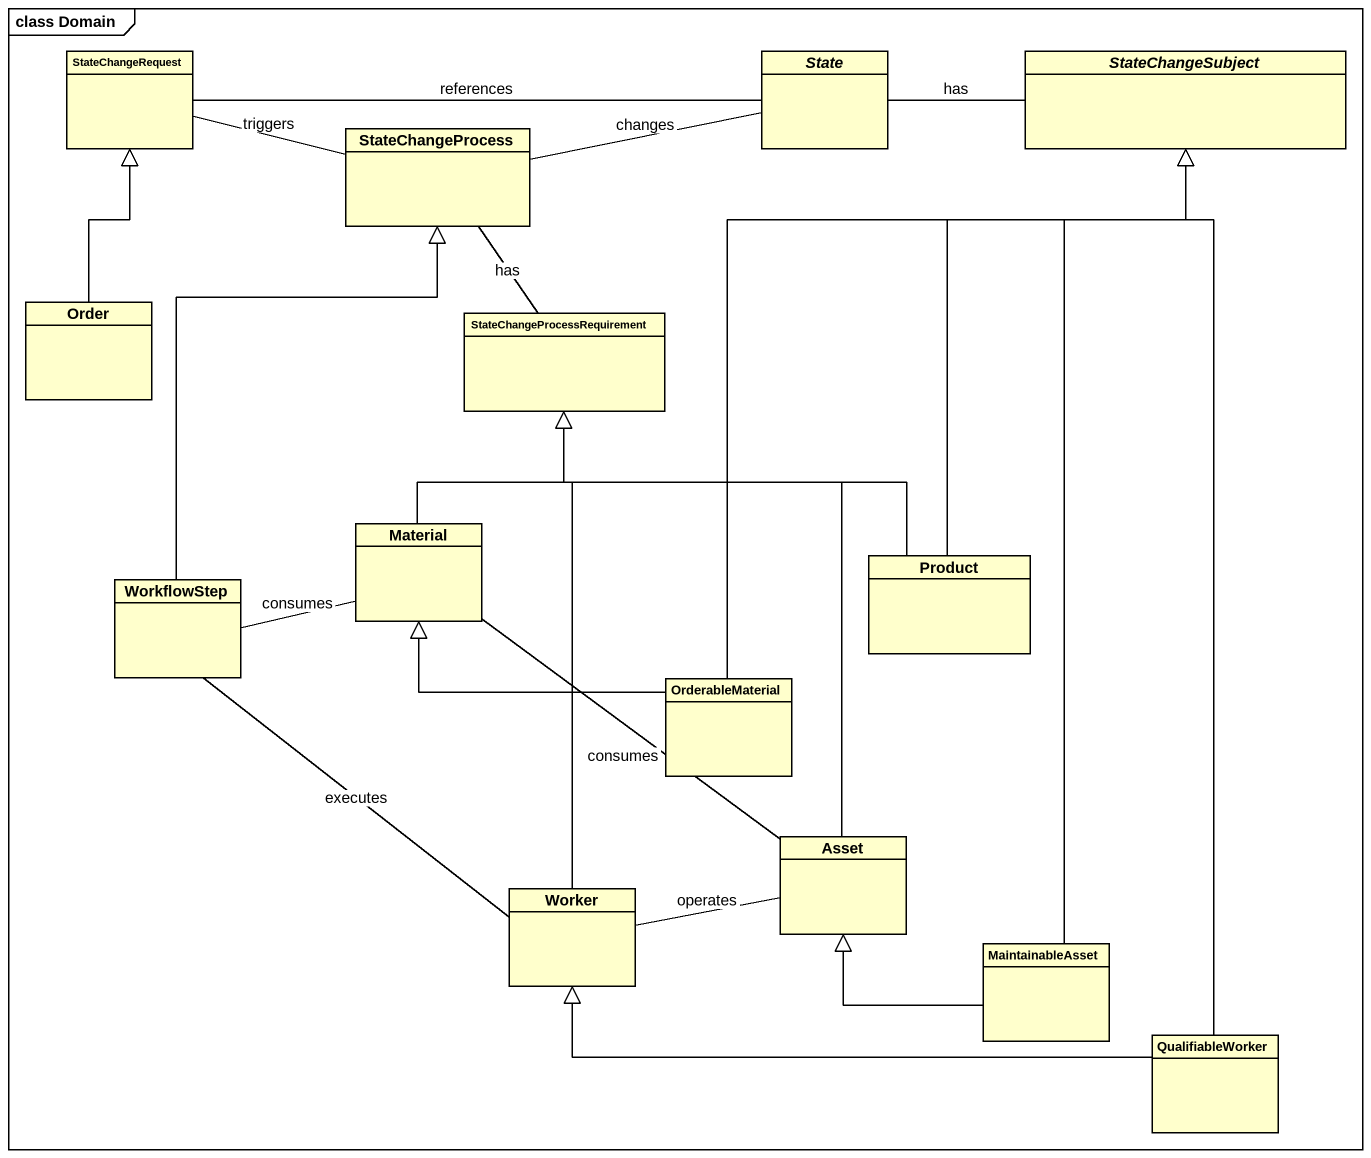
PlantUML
@startuml
mainframe class Domain
hide circle
hide empty members
class StateChangeRequest
abstract class "State" as State_
abstract class StateChangeSubject
class StateChangeProcess
class Order
class "StateChangeProcessRequirement" as StateChangeProcessRequiremen
class Material
class WorkflowStep
class Product
class OrderableMaterial
class Asset
class Worker
class MaintainableAsset
class QualifiableWorker
StateChangeRequest -right- State_ : references
StateChangeRequest -right- StateChangeProcess : triggers
StateChangeSubject -left- State_ : has
StateChangeProcess -right- State_ : changes
StateChangeProcess -- StateChangeProcessRequiremen : has
Order -up-|> StateChangeRequest
Material -up-|> StateChangeProcessRequiremen
WorkflowStep -up-|> StateChangeProcess
WorkflowStep -right- Material : consumes
Product -up-|> StateChangeSubject
Product -up-|> StateChangeProcessRequiremen
OrderableMaterial -up-|> StateChangeSubject
OrderableMaterial -left-|> Material
Asset -up-|> StateChangeProcessRequiremen
Asset -up- Material : consumes
Worker -up-|> StateChangeProcessRequiremen
Worker -up- WorkflowStep : executes
Worker -right- Asset : operates
MaintainableAsset -up-|> StateChangeSubject
MaintainableAsset -left-|> Asset
QualifiableWorker -up-|> StateChangeSubject
QualifiableWorker -left-|> Worker
@enduml
